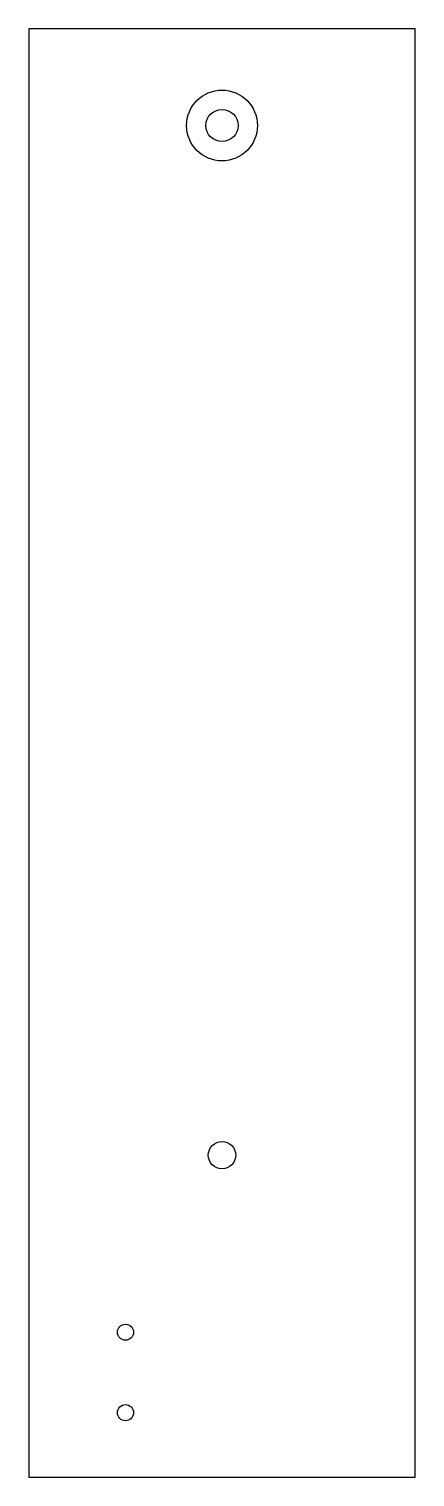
# Model space of a CAD drawing. Header units: metres. Extents: x -60 to 60, y 0 to 450.
import ezdxf

# ---------------------------------------------------------------- set-up
doc = ezdxf.new("R2010")
doc.units = ezdxf.units.M

msp = doc.modelspace()

# ---------------------------------------------------------------- linework, layer by layer
for p, q in [((60, 450), (-60, 450)), ((-60, 450), (-60, 0)), ((60, 0), (60, 450)), ((-60, 0), (60, 0))]:
    msp.add_line(p, q)
at = {"layer": 'GATEN'}
for centre, radius in [((0, 420), 11), ((0, 420), 5), ((0, 100), 4.25), ((-30, 45), 2.5), ((-30, 20), 2.5)]:
    msp.add_circle(centre, radius, dxfattribs=at)

doc.saveas('drawing.dxf')
